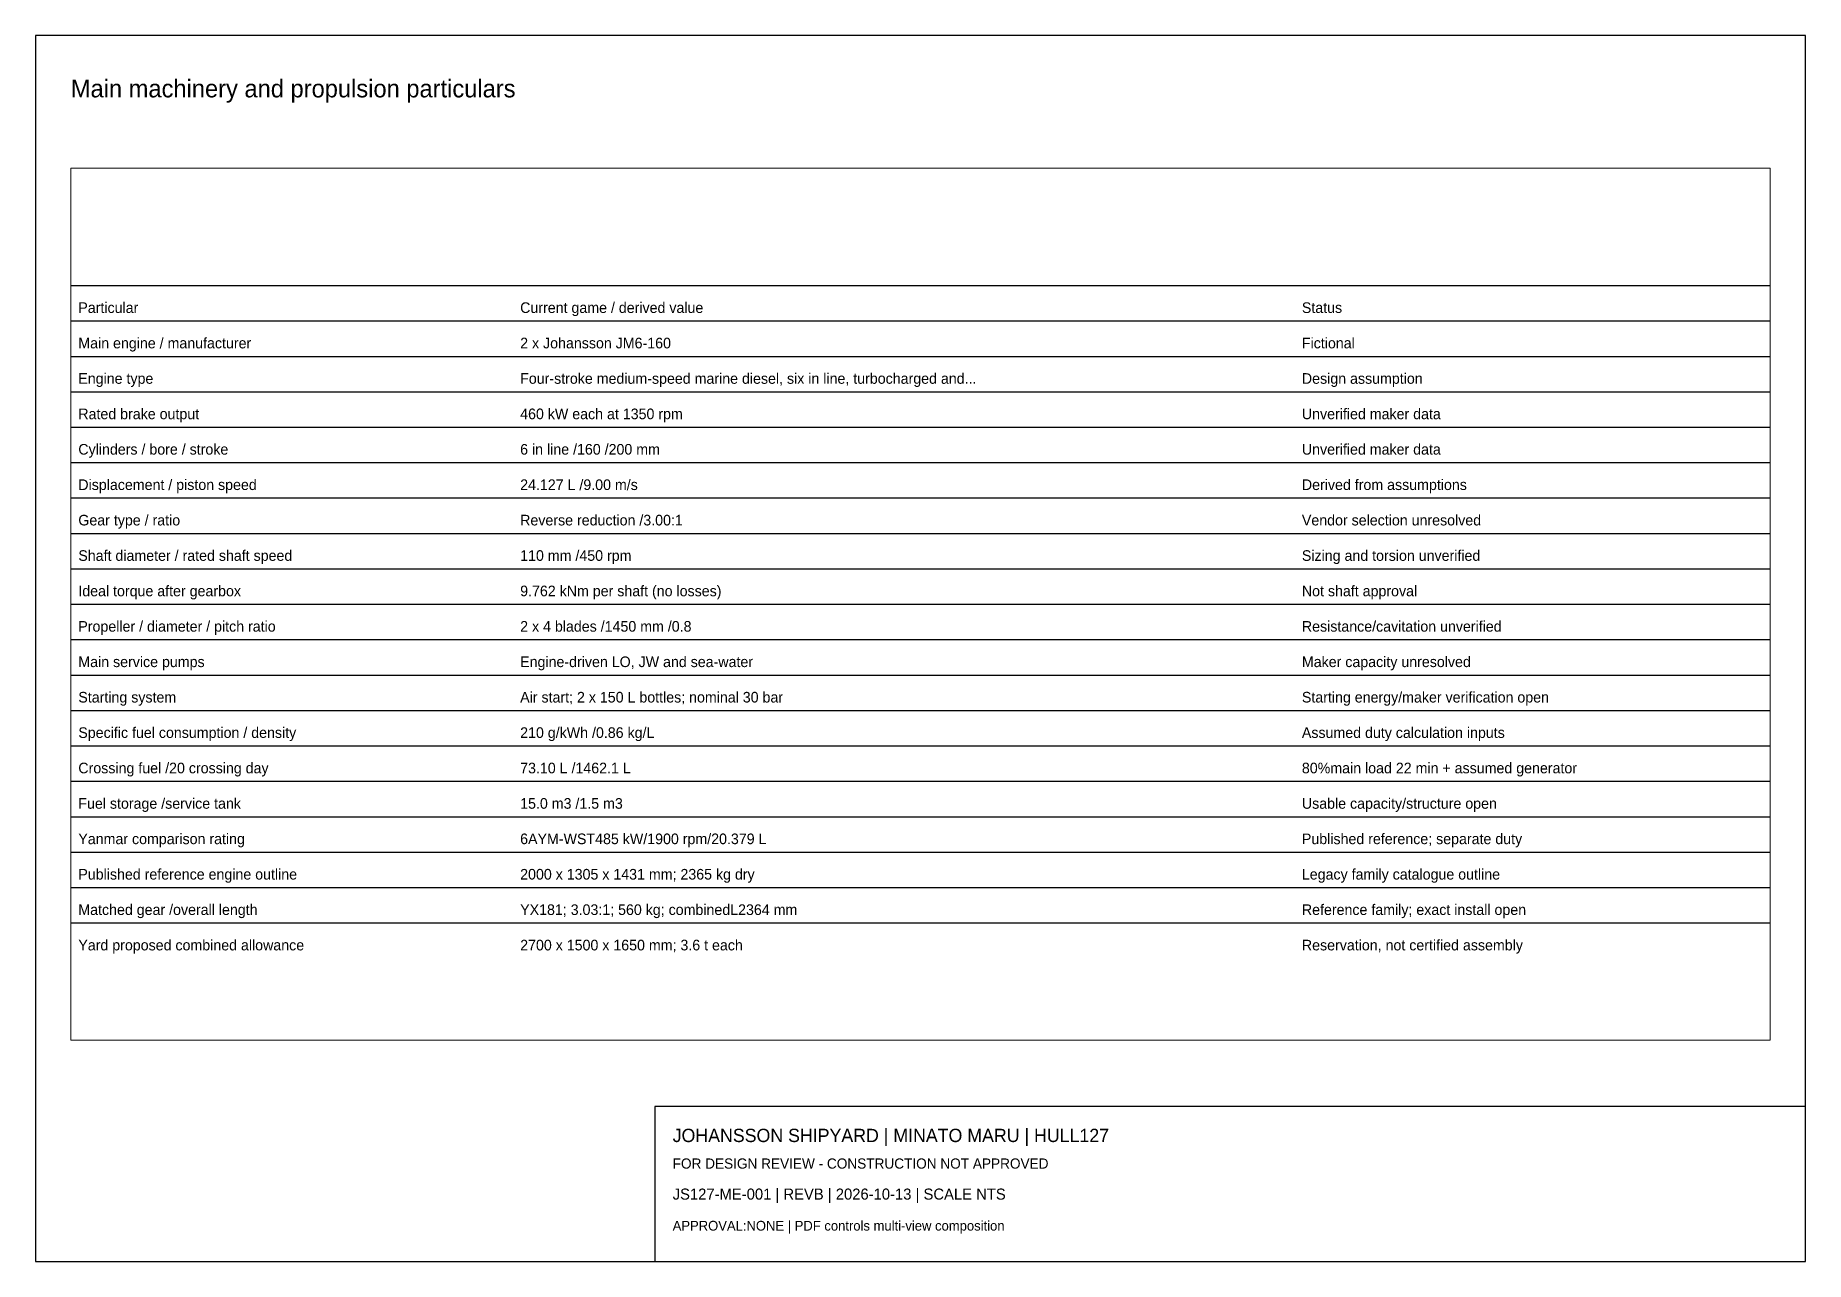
# Paper-space layout 'Layout1' of a CAD drawing. Header units: millimetres. Extents: x 10 to 410, y 10 to 287.
# The model-space entities are those that its viewports show. They can reach past a viewport. Long polylines and large blocks are cut down to what shows.
import ezdxf

# ---------------------------------------------------------------- set-up
doc = ezdxf.new("R2010")
doc.units = ezdxf.units.MM
doc.layers.add('ANNOTATION', color=7, linetype='Continuous')
doc.layers.add('GEOMETRY', color=7, linetype='Continuous')

msp = doc.modelspace()

# ---------------------------------------------------------------- linework, layer by layer
at = {"layer": 'GEOMETRY'}
for p, q in [((18, 249), (402, 249)), ((18, 241), (402, 241)), ((18, 233), (402, 233)), ((18, 225), (402, 225)), ((18, 217), (402, 217)), ((18, 209), (402, 209)), ((18, 201), (402, 201)), ((18, 193), (402, 193)), ((18, 185), (402, 185)), ((18, 177), (402, 177)), ((18, 169), (402, 169)), ((18, 161), (402, 161)), ((18, 153), (402, 153)), ((18, 145), (402, 145)), ((18, 137), (402, 137)), ((18, 129), (402, 129)), ((18, 121), (402, 121)), ((18, 113), (402, 113)), ((18, 105), (402, 105))]:
    msp.add_line(p, q, dxfattribs=at)

# ---------------------------------------------------------------- texts
at = {"layer": 'ANNOTATION'}
for s, p in [('Particular', (19.7, 242.8)), ('Current game / derived value', (119.54, 242.8)), ('Status', (296.18, 242.8)), ('Main engine / manufacturer', (19.7, 234.8)), ('2 x Johansson JM6-160', (119.54, 234.8)), ('Fictional', (296.18, 234.8)), ('Engine type', (19.7, 226.8)), ('Four-stroke medium-speed marine diesel, six in line, turbocharged and...', (119.54, 226.8)), ('Design assumption', (296.18, 226.8)), ('Rated brake output', (19.7, 218.8)), ('460 kW each at 1350 rpm', (119.54, 218.8)), ('Unverified maker data', (296.18, 218.8)), ('Cylinders / bore / stroke', (19.7, 210.8)), ('6 in line /160 /200 mm', (119.54, 210.8)), ('Unverified maker data', (296.18, 210.8)), ('Displacement / piston speed', (19.7, 202.8)), ('24.127 L /9.00 m/s', (119.54, 202.8)), ('Derived from assumptions', (296.18, 202.8)), ('Gear type / ratio', (19.7, 194.8)), ('Reverse reduction /3.00:1', (119.54, 194.8)), ('Vendor selection unresolved', (296.18, 194.8)), ('Shaft diameter / rated shaft speed', (19.7, 186.8)), ('110 mm /450 rpm', (119.54, 186.8)), ('Sizing and torsion unverified', (296.18, 186.8)), ('Ideal torque after gearbox', (19.7, 178.8)), ('9.762 kNm per shaft (no losses)', (119.54, 178.8)), ('Not shaft approval', (296.18, 178.8)), ('Propeller / diameter / pitch ratio', (19.7, 170.8)), ('2 x 4 blades /1450 mm /0.8', (119.54, 170.8)), ('Resistance/cavitation unverified', (296.18, 170.8)), ('Main service pumps', (19.7, 162.8)), ('Engine-driven LO, JW and sea-water', (119.54, 162.8)), ('Maker capacity unresolved', (296.18, 162.8)), ('Starting system', (19.7, 154.8)), ('Air start; 2 x 150 L bottles; nominal 30 bar', (119.54, 154.8)), ('Starting energy/maker verification open', (296.18, 154.8)), ('Specific fuel consumption / density', (19.7, 146.8)), ('210 g/kWh /0.86 kg/L', (119.54, 146.8)), ('Assumed duty calculation inputs', (296.18, 146.8)), ('Crossing fuel /20 crossing day', (19.7, 138.8)), ('73.10 L /1462.1 L', (119.54, 138.8)), ('80%main load 22 min + assumed generator', (296.18, 138.8)), ('Fuel storage /service tank', (19.7, 130.8)), ('15.0 m3 /1.5 m3', (119.54, 130.8)), ('Usable capacity/structure open', (296.18, 130.8)), ('Yanmar comparison rating', (19.7, 122.8)), ('6AYM-WST485 kW/1900 rpm/20.379 L', (119.54, 122.8)), ('Published reference; separate duty', (296.18, 122.8)), ('Published reference engine outline', (19.7, 114.8)), ('2000 x 1305 x 1431 mm; 2365 kg dry', (119.54, 114.8)), ('Legacy family catalogue outline', (296.18, 114.8)), ('Matched gear /overall length', (19.7, 106.8)), ('YX181; 3.03:1; 560 kg; combinedL2364 mm', (119.54, 106.8)), ('Reference family; exact install open', (296.18, 106.8)), ('Yard proposed combined allowance', (19.7, 98.8)), ('2700 x 1500 x 1650 mm; 3.6 t each', (119.54, 98.8)), ('Reservation, not certified assembly', (296.18, 98.8))]:
    msp.add_text(s, height=2.4, dxfattribs=at).set_placement(p)

psp = doc.layouts.get("Layout1")

# ---------------------------------------------------------------- linework, layer by layer
for points in [[(10, 10), (410, 10), (410, 287), (10, 287)], [(150, 10), (410, 10), (410, 45), (150, 45)]]:
    psp.add_lwpolyline(points, close=True)

# ---------------------------------------------------------------- texts
for s, height, p in [('Main machinery and propulsion particulars', 4, (18, 273)), ('JOHANSSON SHIPYARD | MINATO MARU | HULL127', 3, (154, 37)), ('FOR DESIGN REVIEW - CONSTRUCTION NOT APPROVED', 2.3, (154, 31)), ('JS127-ME-001 | REVB | 2026-10-13 | SCALE NTS', 2.5, (154, 24)), ('APPROVAL:NONE | PDF controls multi-view composition', 2.2, (154, 17))]:
    psp.add_text(s, height=height).set_placement(p)

# ---------------------------------------------------------------- viewports
at = {"layer": 'VIEWPORTS'}
psp.add_viewport(center=(210, 158.5), size=(384, 197), view_center_point=(210, 177), view_height=197, dxfattribs=at)

doc.saveas('drawing.dxf')
